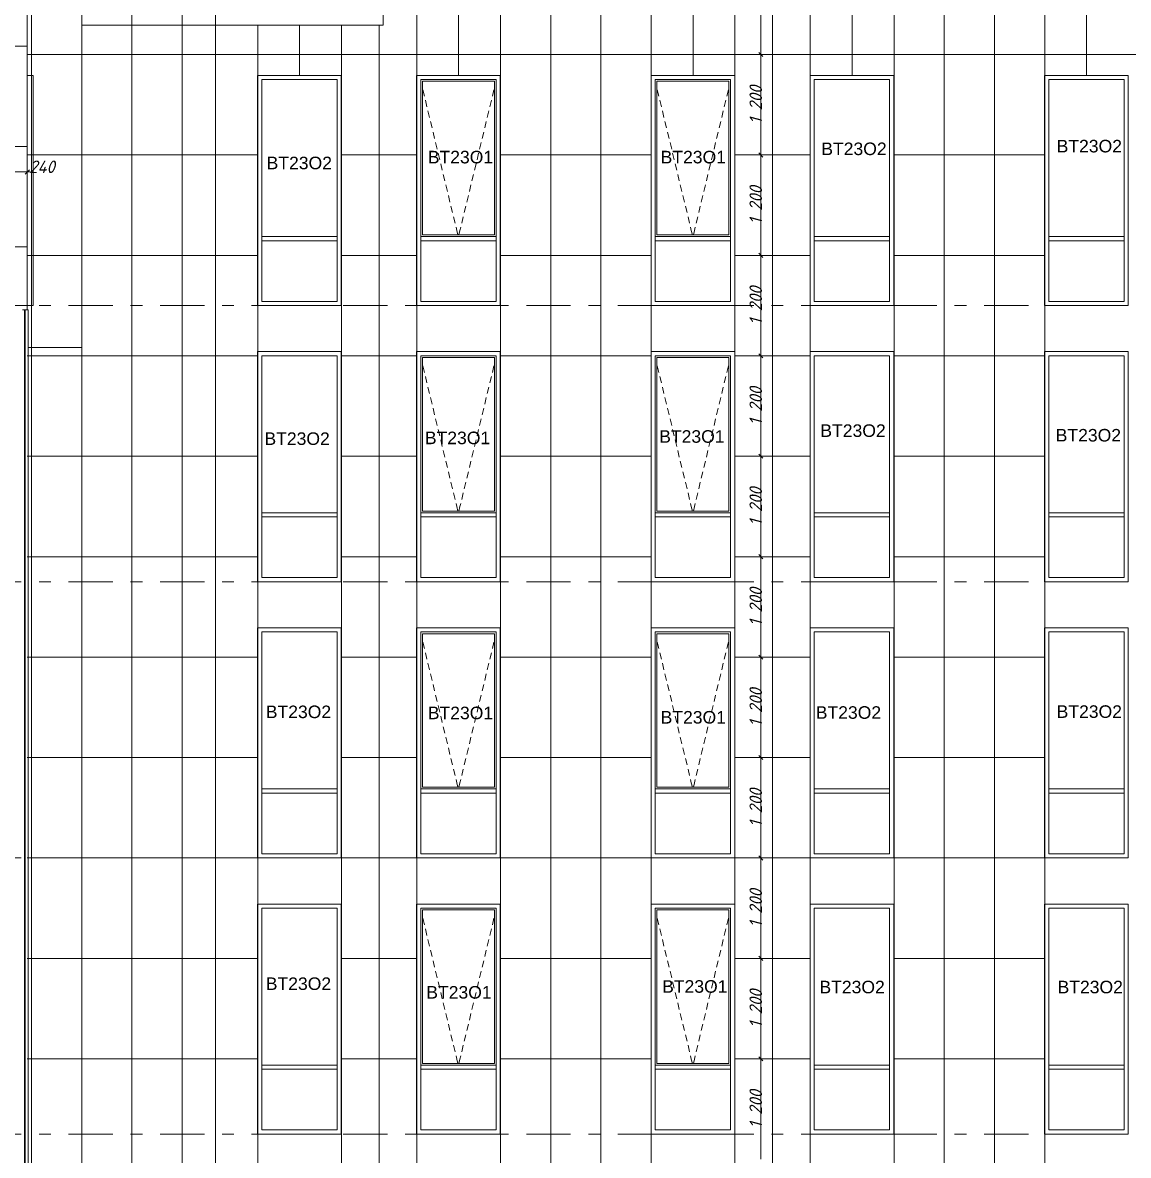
# Model space of a CAD drawing. Header units: millimetres. Extents: x 1499747 to 4230374, y -28481 to 441852.
# Drawn here: x 2803287 to 2816493, y 8664 to 22197 of the extents above; entities that cross this region are included whole.
import ezdxf
from ezdxf.xclip import XClip

# ---------------------------------------------------------------- set-up
doc = ezdxf.new("R2010")
doc.units = ezdxf.units.MM
doc.header["$MEASUREMENT"] = 0
doc.header["$XCLIPFRAME"] = 0
doc.linetypes.add('Штрих-Штриховая', pattern=[1093.611073, 529.166651, -211.666656, 141.111112, -211.666656])
for name, color, linetype, lineweight in [('3 Фасад_27_0_Ном._пера__20_Ном._пера__1', 1, 'Continuous', 18), ('3 Фасад_27_Витражные окна_Ном._пера__1_Ном._пера__7', 7, 'Continuous', 18), ('3 Фасад_27_Витражные окна_Ном._пера__20_Ном._пера__1', 1, 'Continuous', 18), ('3 Фасад_27_Витражные окна_Ном._пера__92_Ном._пера__233', 233, 'Continuous', 18), ('3 Фасад_27_Конструктив - Перекрытия_Ном._пера__1_Ном._пера__7', 7, 'Continuous', 18), ('3 Фасад_27_Конструктив - Стены Ненесущие Газоблок_Ном._пера__87_Ном._пера__251', 250, 'Continuous', 18), ('3 Фасад_27_Окна Archicad_Ном._пера__87_Ном._пера__251', 250, 'Continuous', 18), ('3 Фасад_27_Отделка керамика_Ном._пера__19_Ном._пера__255', 255, 'Continuous', 18), ('3 Фасад_27_Отделка керамика_Ном._пера__1_Ном._пера__7', 7, 'Continuous', 18), ('3 Фасад_27_Размер - ГКЛ перегородки_Ном._пера__20_Ном._пера__1', 1, 'Continuous', 18), ('3 Фасад_27_Размер - ГКЛ перегородки_Ном._пера__5_Ном._пера__5', 5, 'Continuous', 18), ('3 Фасад_27_Сетка кладки_Ном._пера__1_Ном._пера__7', 7, 'Continuous', 18)]:
    doc.layers.add(name, color=color, linetype=linetype, lineweight=lineweight)
doc.layers.add('Чертеж и Рисунок', color=7, linetype='Continuous')
doc.styles.add('СГЕНЕРИР_СТИЛЬ_1', font='')
doc.styles.add('СГЕНЕРИР_СТИЛЬ_2', font='arial.ttf')
doc.styles.get('СГЕНЕРИР_СТИЛЬ_1').set_extended_font_data('GOST Common', italic=True)

# ---------------------------------------------------------------- blocks, each defined once
blk = doc.blocks.new('Чертеж_7_27', base_point=(1694889, 9891))
at = {"layer": '3 Фасад_27_0_Ном._пера__20_Ном._пера__1', "color": 252, "linetype": 'Штрих-Штриховая', "true_color": 0x939598}
for p, q in [((1677947, 46491), (1716089, 46491)), ((1677947, 43191), (1716089, 43191)), ((1677947, 39891), (1716089, 39891)), ((1677947, 36591), (1716089, 36591))]:
    blk.add_line(p, q, dxfattribs=at)
at = {"layer": '3 Фасад_27_Витражные окна_Ном._пера__1_Ном._пера__7', "color": 252, "linetype": 'Continuous', "true_color": 0x939598}
for p, q in [((1699939, 49191), (1700839, 49191)), ((1699939, 48791), (1699939, 49191)), ((1700839, 48791), (1700839, 49191)), ((1701838, 49191), (1702738, 49191)), ((1701838, 48791), (1701838, 49191)), ((1701858, 49171), (1701858, 47336)), ((1702718, 49171), (1701858, 49171)), ((1702718, 47336), (1702718, 49171)), ((1702738, 48791), (1702738, 49191)), ((1704639, 48791), (1704639, 49191)), ((1705539, 49191), (1704639, 49191)), ((1704659, 47336), (1704659, 49171)), ((1704659, 49171), (1705519, 49171)), ((1705519, 49171), (1705519, 47336)), ((1705539, 48791), (1705539, 49191)), ((1706539, 48791), (1706539, 49191)), ((1707439, 49191), (1706539, 49191)), ((1707439, 48791), (1707439, 49191)), ((1709339, 48791), (1709339, 49191)), ((1710239, 49191), (1709339, 49191)), ((1710239, 48791), (1710239, 49191)), ((1699939, 47316), (1699939, 48791)), ((1700839, 47316), (1700839, 48791)), ((1701838, 47316), (1701838, 48791)), ((1702738, 47316), (1702738, 48791)), ((1704639, 47316), (1704639, 48791)), ((1705539, 47316), (1705539, 48791)), ((1706539, 47316), (1706539, 48791)), ((1707439, 47316), (1707439, 48791)), ((1709339, 47316), (1709339, 48791)), ((1710239, 47316), (1710239, 48791)), ((1699939, 47291), (1699939, 47316)), ((1700839, 47316), (1699939, 47316)), ((1699939, 47266), (1699939, 47291)), ((1699939, 46541), (1699939, 47266)), ((1700839, 47266), (1699939, 47266)), ((1700839, 47291), (1700839, 47316)), ((1700839, 47266), (1700839, 47291)), ((1700839, 46541), (1700839, 47266)), ((1701838, 47291), (1701838, 47316)), ((1702738, 47316), (1701838, 47316)), ((1701838, 47266), (1701838, 47291)), ((1701838, 46541), (1701838, 47266)), ((1702738, 47266), (1701838, 47266)), ((1701858, 47336), (1702718, 47336)), ((1702738, 47291), (1702738, 47316)), ((1702738, 47266), (1702738, 47291)), ((1702738, 46541), (1702738, 47266)), ((1704639, 47291), (1704639, 47316)), ((1704639, 47316), (1705539, 47316)), ((1704639, 47266), (1704639, 47291)), ((1704639, 46541), (1704639, 47266)), ((1704639, 47266), (1705539, 47266)), ((1705519, 47336), (1704659, 47336)), ((1705539, 47291), (1705539, 47316)), ((1705539, 47266), (1705539, 47291)), ((1705539, 46541), (1705539, 47266)), ((1706539, 47291), (1706539, 47316)), ((1706539, 47316), (1707439, 47316)), ((1706539, 47266), (1706539, 47291)), ((1706539, 46541), (1706539, 47266)), ((1706539, 47266), (1707439, 47266)), ((1707439, 47291), (1707439, 47316)), ((1707439, 47266), (1707439, 47291)), ((1707439, 46541), (1707439, 47266)), ((1709339, 47291), (1709339, 47316)), ((1709339, 47316), (1710239, 47316)), ((1709339, 47266), (1709339, 47291)), ((1709339, 46541), (1709339, 47266)), ((1709339, 47266), (1710239, 47266)), ((1710239, 47291), (1710239, 47316)), ((1710239, 47266), (1710239, 47291)), ((1710239, 46541), (1710239, 47266)), ((1697084, 46491), (1697139, 46491)), ((1697084, 46441), (1697105, 46441)), ((1697105, 45941), (1697105, 46441)), ((1697105, 46441), (1697112, 46441)), ((1697112, 45941), (1697112, 46441)), ((1697112, 46441), (1697139, 46441)), ((1697139, 46491), (1697139, 46441)), ((1697139, 46441), (1697148, 46441)), ((1697148, 45941), (1697148, 46441)), ((1700839, 46541), (1699939, 46541)), ((1702738, 46541), (1701838, 46541)), ((1704639, 46541), (1705539, 46541)), ((1706539, 46541), (1707439, 46541)), ((1709339, 46541), (1710239, 46541)), ((1697105, 43991), (1697105, 45941)), ((1697112, 43991), (1697112, 45941)), ((1697148, 43991), (1697148, 45941)), ((1699939, 45891), (1700839, 45891)), ((1699939, 45491), (1699939, 45891)), ((1700839, 45491), (1700839, 45891)), ((1701838, 45891), (1702738, 45891)), ((1701838, 45491), (1701838, 45891)), ((1702738, 45491), (1702738, 45891)), ((1704639, 45491), (1704639, 45891)), ((1705539, 45891), (1704639, 45891)), ((1705539, 45491), (1705539, 45891)), ((1706539, 45491), (1706539, 45891)), ((1707439, 45891), (1706539, 45891)), ((1707439, 45491), (1707439, 45891)), ((1709339, 45491), (1709339, 45891)), ((1710239, 45891), (1709339, 45891)), ((1710239, 45491), (1710239, 45891)), ((1701858, 45871), (1701858, 44036)), ((1702718, 45871), (1701858, 45871)), ((1702718, 44036), (1702718, 45871)), ((1704659, 44036), (1704659, 45871)), ((1704659, 45871), (1705519, 45871)), ((1705519, 45871), (1705519, 44036)), ((1699939, 44016), (1699939, 45491)), ((1700839, 44016), (1700839, 45491)), ((1701838, 44016), (1701838, 45491)), ((1702738, 44016), (1702738, 45491)), ((1704639, 44016), (1704639, 45491)), ((1705539, 44016), (1705539, 45491)), ((1706539, 44016), (1706539, 45491)), ((1707439, 44016), (1707439, 45491)), ((1709339, 44016), (1709339, 45491)), ((1710239, 44016), (1710239, 45491)), ((1697105, 43191), (1697105, 43991)), ((1697112, 43191), (1697112, 43991)), ((1697148, 43191), (1697148, 43991)), ((1699939, 43991), (1699939, 44016)), ((1700839, 44016), (1699939, 44016)), ((1699939, 43966), (1699939, 43991)), ((1700839, 43991), (1700839, 44016)), ((1700839, 43966), (1700839, 43991)), ((1701838, 43991), (1701838, 44016)), ((1702738, 44016), (1701838, 44016)), ((1701838, 43966), (1701838, 43991)), ((1701858, 44036), (1702718, 44036)), ((1702738, 43991), (1702738, 44016)), ((1702738, 43966), (1702738, 43991)), ((1704639, 43991), (1704639, 44016)), ((1704639, 44016), (1705539, 44016)), ((1704639, 43966), (1704639, 43991)), ((1705519, 44036), (1704659, 44036)), ((1705539, 43991), (1705539, 44016)), ((1705539, 43966), (1705539, 43991)), ((1706539, 43991), (1706539, 44016)), ((1706539, 44016), (1707439, 44016)), ((1706539, 43966), (1706539, 43991)), ((1707439, 43991), (1707439, 44016)), ((1707439, 43966), (1707439, 43991)), ((1709339, 43991), (1709339, 44016)), ((1709339, 44016), (1710239, 44016)), ((1709339, 43966), (1709339, 43991)), ((1710239, 43991), (1710239, 44016)), ((1710239, 43966), (1710239, 43991)), ((1699939, 43241), (1699939, 43966)), ((1700839, 43966), (1699939, 43966)), ((1700839, 43241), (1700839, 43966)), ((1701838, 43241), (1701838, 43966)), ((1702738, 43966), (1701838, 43966)), ((1702738, 43241), (1702738, 43966)), ((1704639, 43241), (1704639, 43966)), ((1704639, 43966), (1705539, 43966)), ((1705539, 43241), (1705539, 43966)), ((1706539, 43241), (1706539, 43966)), ((1706539, 43966), (1707439, 43966)), ((1707439, 43241), (1707439, 43966)), ((1709339, 43241), (1709339, 43966)), ((1709339, 43966), (1710239, 43966)), ((1710239, 43241), (1710239, 43966)), ((1697105, 42641), (1697105, 43191)), ((1697112, 42641), (1697112, 43191)), ((1697148, 42641), (1697148, 43191)), ((1700839, 43241), (1699939, 43241)), ((1702738, 43241), (1701838, 43241)), ((1704639, 43241), (1705539, 43241)), ((1706539, 43241), (1707439, 43241)), ((1709339, 43241), (1710239, 43241)), ((1697105, 40691), (1697105, 42641)), ((1697112, 40691), (1697112, 42641)), ((1697148, 40691), (1697148, 42641)), ((1699939, 42591), (1700839, 42591)), ((1699939, 42191), (1699939, 42591)), ((1700839, 42191), (1700839, 42591)), ((1701838, 42591), (1702738, 42591)), ((1701838, 42191), (1701838, 42591)), ((1701858, 42571), (1701858, 40736)), ((1702718, 42571), (1701858, 42571)), ((1702718, 40736), (1702718, 42571)), ((1702738, 42191), (1702738, 42591)), ((1704639, 42191), (1704639, 42591)), ((1705539, 42591), (1704639, 42591)), ((1704659, 40736), (1704659, 42571)), ((1704659, 42571), (1705519, 42571)), ((1705519, 42571), (1705519, 40736)), ((1705539, 42191), (1705539, 42591)), ((1706539, 42191), (1706539, 42591)), ((1707439, 42591), (1706539, 42591)), ((1707439, 42191), (1707439, 42591)), ((1709339, 42191), (1709339, 42591)), ((1710239, 42591), (1709339, 42591)), ((1710239, 42191), (1710239, 42591)), ((1699939, 40716), (1699939, 42191)), ((1700839, 40716), (1700839, 42191)), ((1701838, 40716), (1701838, 42191)), ((1702738, 40716), (1702738, 42191)), ((1704639, 40716), (1704639, 42191)), ((1705539, 40716), (1705539, 42191)), ((1706539, 40716), (1706539, 42191)), ((1707439, 40716), (1707439, 42191)), ((1709339, 40716), (1709339, 42191)), ((1710239, 40716), (1710239, 42191)), ((1701858, 40736), (1702718, 40736)), ((1705519, 40736), (1704659, 40736)), ((1697105, 39891), (1697105, 40691)), ((1697112, 39891), (1697112, 40691)), ((1697148, 39891), (1697148, 40691)), ((1699939, 40691), (1699939, 40716)), ((1700839, 40716), (1699939, 40716)), ((1699939, 40666), (1699939, 40691)), ((1699939, 39941), (1699939, 40666)), ((1700839, 40666), (1699939, 40666)), ((1700839, 40691), (1700839, 40716)), ((1700839, 40666), (1700839, 40691)), ((1700839, 39941), (1700839, 40666)), ((1701838, 40691), (1701838, 40716)), ((1702738, 40716), (1701838, 40716)), ((1701838, 40666), (1701838, 40691)), ((1701838, 39941), (1701838, 40666)), ((1702738, 40666), (1701838, 40666)), ((1702738, 40691), (1702738, 40716)), ((1702738, 40666), (1702738, 40691)), ((1702738, 39941), (1702738, 40666)), ((1704639, 40691), (1704639, 40716)), ((1704639, 40716), (1705539, 40716)), ((1704639, 40666), (1704639, 40691)), ((1704639, 39941), (1704639, 40666)), ((1704639, 40666), (1705539, 40666)), ((1705539, 40691), (1705539, 40716)), ((1705539, 40666), (1705539, 40691)), ((1705539, 39941), (1705539, 40666)), ((1706539, 40691), (1706539, 40716)), ((1706539, 40716), (1707439, 40716)), ((1706539, 40666), (1706539, 40691)), ((1706539, 39941), (1706539, 40666)), ((1706539, 40666), (1707439, 40666)), ((1707439, 40691), (1707439, 40716)), ((1707439, 40666), (1707439, 40691)), ((1707439, 39941), (1707439, 40666)), ((1709339, 40691), (1709339, 40716)), ((1709339, 40716), (1710239, 40716)), ((1709339, 40666), (1709339, 40691)), ((1709339, 39941), (1709339, 40666)), ((1709339, 40666), (1710239, 40666)), ((1710239, 40691), (1710239, 40716)), ((1710239, 40666), (1710239, 40691)), ((1710239, 39941), (1710239, 40666)), ((1700839, 39941), (1699939, 39941)), ((1702738, 39941), (1701838, 39941)), ((1704639, 39941), (1705539, 39941)), ((1706539, 39941), (1707439, 39941)), ((1709339, 39941), (1710239, 39941)), ((1697105, 39341), (1697105, 39891)), ((1697112, 39341), (1697112, 39891)), ((1697148, 39341), (1697148, 39891)), ((1697105, 37391), (1697105, 39341)), ((1697112, 37391), (1697112, 39341)), ((1697148, 37391), (1697148, 39341)), ((1699939, 39291), (1700839, 39291)), ((1699939, 38891), (1699939, 39291)), ((1700839, 38891), (1700839, 39291)), ((1701838, 39291), (1702738, 39291)), ((1701838, 38891), (1701838, 39291)), ((1701858, 39271), (1701858, 37436)), ((1702718, 39271), (1701858, 39271)), ((1702718, 37436), (1702718, 39271)), ((1702738, 38891), (1702738, 39291)), ((1704639, 38891), (1704639, 39291)), ((1705539, 39291), (1704639, 39291)), ((1704659, 37436), (1704659, 39271)), ((1704659, 39271), (1705519, 39271)), ((1705519, 39271), (1705519, 37436)), ((1705539, 38891), (1705539, 39291)), ((1706539, 38891), (1706539, 39291)), ((1707439, 39291), (1706539, 39291)), ((1707439, 38891), (1707439, 39291)), ((1709339, 38891), (1709339, 39291)), ((1710239, 39291), (1709339, 39291)), ((1710239, 38891), (1710239, 39291)), ((1699939, 37416), (1699939, 38891)), ((1700839, 37416), (1700839, 38891)), ((1701838, 37416), (1701838, 38891)), ((1702738, 37416), (1702738, 38891)), ((1704639, 37416), (1704639, 38891)), ((1705539, 37416), (1705539, 38891)), ((1706539, 37416), (1706539, 38891)), ((1707439, 37416), (1707439, 38891)), ((1709339, 37416), (1709339, 38891)), ((1710239, 37416), (1710239, 38891)), ((1697105, 36591), (1697105, 37391)), ((1697112, 36591), (1697112, 37391)), ((1697148, 36591), (1697148, 37391)), ((1699939, 37391), (1699939, 37416)), ((1700839, 37416), (1699939, 37416)), ((1699939, 37366), (1699939, 37391)), ((1699939, 36641), (1699939, 37366)), ((1700839, 37366), (1699939, 37366)), ((1700839, 37391), (1700839, 37416)), ((1700839, 37366), (1700839, 37391)), ((1700839, 36641), (1700839, 37366)), ((1701838, 37391), (1701838, 37416)), ((1702738, 37416), (1701838, 37416)), ((1701838, 37366), (1701838, 37391)), ((1701838, 36641), (1701838, 37366)), ((1702738, 37366), (1701838, 37366)), ((1701858, 37436), (1702718, 37436)), ((1702738, 37391), (1702738, 37416)), ((1702738, 37366), (1702738, 37391)), ((1702738, 36641), (1702738, 37366)), ((1704639, 37391), (1704639, 37416)), ((1704639, 37416), (1705539, 37416)), ((1704639, 37366), (1704639, 37391)), ((1704639, 36641), (1704639, 37366)), ((1704639, 37366), (1705539, 37366)), ((1705519, 37436), (1704659, 37436)), ((1705539, 37391), (1705539, 37416)), ((1705539, 37366), (1705539, 37391)), ((1705539, 36641), (1705539, 37366)), ((1706539, 37391), (1706539, 37416)), ((1706539, 37416), (1707439, 37416)), ((1706539, 37366), (1706539, 37391)), ((1706539, 36641), (1706539, 37366)), ((1706539, 37366), (1707439, 37366)), ((1707439, 37391), (1707439, 37416)), ((1707439, 37366), (1707439, 37391)), ((1707439, 36641), (1707439, 37366)), ((1709339, 37391), (1709339, 37416)), ((1709339, 37416), (1710239, 37416)), ((1709339, 37366), (1709339, 37391)), ((1709339, 36641), (1709339, 37366)), ((1709339, 37366), (1710239, 37366)), ((1710239, 37391), (1710239, 37416)), ((1710239, 37366), (1710239, 37391)), ((1710239, 36641), (1710239, 37366)), ((1697105, 36041), (1697105, 36591)), ((1697112, 36041), (1697112, 36591)), ((1697148, 36041), (1697148, 36591)), ((1700839, 36641), (1699939, 36641)), ((1702738, 36641), (1701838, 36641)), ((1704639, 36641), (1705539, 36641)), ((1706539, 36641), (1707439, 36641)), ((1709339, 36641), (1710239, 36641))]:
    blk.add_line(p, q, dxfattribs=at)
at = {"layer": '3 Фасад_27_Витражные окна_Ном._пера__92_Ном._пера__233', "color": 252, "linetype": 'Continuous', "true_color": 0x939598}
for p, q in [((1701864, 49070), (1701883, 48992)), ((1702713, 49070), (1702694, 48992)), ((1704664, 49070), (1704683, 48992)), ((1705513, 49070), (1705495, 48992)), ((1701894, 48944), (1701913, 48866)), ((1702682, 48944), (1702664, 48866)), ((1704695, 48944), (1704714, 48866)), ((1705483, 48944), (1705464, 48866)), ((1701925, 48817), (1701944, 48739)), ((1702652, 48817), (1702633, 48739)), ((1704725, 48817), (1704744, 48739)), ((1705452, 48817), (1705434, 48739)), ((1701955, 48691), (1701974, 48613)), ((1702621, 48691), (1702603, 48613)), ((1704756, 48691), (1704775, 48613)), ((1705422, 48691), (1705403, 48613)), ((1701986, 48564), (1702005, 48487)), ((1702591, 48564), (1702572, 48487)), ((1704786, 48564), (1704805, 48487)), ((1705391, 48564), (1705373, 48487)), ((1702016, 48438), (1702035, 48360)), ((1702560, 48438), (1702542, 48360)), ((1704817, 48438), (1704836, 48360)), ((1705361, 48438), (1705342, 48360)), ((1702047, 48312), (1702066, 48234)), ((1702077, 48185), (1702096, 48108)), ((1702499, 48185), (1702481, 48108)), ((1702530, 48312), (1702511, 48234)), ((1704847, 48312), (1704866, 48234)), ((1704878, 48185), (1704897, 48108)), ((1705300, 48185), (1705281, 48108)), ((1705330, 48312), (1705312, 48234)), ((1702108, 48059), (1702127, 47981)), ((1702469, 48059), (1702450, 47981)), ((1704908, 48059), (1704927, 47981)), ((1705269, 48059), (1705251, 47981)), ((1702138, 47933), (1702157, 47855)), ((1702438, 47933), (1702420, 47855)), ((1704939, 47933), (1704958, 47855)), ((1705239, 47933), (1705220, 47855)), ((1702169, 47806), (1702188, 47728)), ((1702408, 47806), (1702389, 47728)), ((1704969, 47806), (1704988, 47728)), ((1705208, 47806), (1705190, 47728)), ((1702199, 47680), (1702218, 47602)), ((1702377, 47680), (1702359, 47602)), ((1705000, 47680), (1705019, 47602)), ((1705178, 47680), (1705159, 47602)), ((1702230, 47553), (1702249, 47476)), ((1702347, 47553), (1702328, 47476)), ((1705031, 47553), (1705049, 47476)), ((1705147, 47553), (1705129, 47476)), ((1702260, 47427), (1702270, 47389)), ((1702270, 47389), (1702282, 47336)), ((1702307, 47389), (1702294, 47336)), ((1702316, 47427), (1702307, 47389)), ((1705061, 47427), (1705070, 47389)), ((1705070, 47389), (1705083, 47336)), ((1705108, 47389), (1705095, 47336)), ((1705117, 47427), (1705108, 47389)), ((1701864, 45770), (1701883, 45692)), ((1702713, 45770), (1702694, 45692)), ((1704664, 45770), (1704683, 45692)), ((1705513, 45770), (1705495, 45692)), ((1701894, 45644), (1701913, 45566)), ((1702682, 45644), (1702664, 45566)), ((1704695, 45644), (1704714, 45566)), ((1705483, 45644), (1705464, 45566)), ((1701925, 45517), (1701944, 45439)), ((1702652, 45517), (1702633, 45439)), ((1704725, 45517), (1704744, 45439)), ((1705452, 45517), (1705434, 45439)), ((1701955, 45391), (1701974, 45313)), ((1702621, 45391), (1702603, 45313)), ((1704756, 45391), (1704775, 45313)), ((1705422, 45391), (1705403, 45313)), ((1701986, 45264), (1702005, 45187)), ((1702591, 45264), (1702572, 45187)), ((1704786, 45264), (1704805, 45187)), ((1705391, 45264), (1705373, 45187)), ((1702016, 45138), (1702035, 45060)), ((1702560, 45138), (1702542, 45060)), ((1704817, 45138), (1704836, 45060)), ((1705361, 45138), (1705342, 45060)), ((1702047, 45012), (1702066, 44934)), ((1702530, 45012), (1702511, 44934)), ((1704847, 45012), (1704866, 44934)), ((1705330, 45012), (1705312, 44934)), ((1702077, 44885), (1702096, 44808)), ((1702499, 44885), (1702481, 44808)), ((1704878, 44885), (1704897, 44808)), ((1705300, 44885), (1705281, 44808)), ((1702108, 44759), (1702127, 44681)), ((1702469, 44759), (1702450, 44681)), ((1704908, 44759), (1704927, 44681)), ((1705269, 44759), (1705251, 44681)), ((1702138, 44633), (1702157, 44555)), ((1702438, 44633), (1702420, 44555)), ((1704939, 44633), (1704958, 44555)), ((1705239, 44633), (1705220, 44555)), ((1702169, 44506), (1702188, 44428)), ((1702408, 44506), (1702389, 44428)), ((1704969, 44506), (1704988, 44428)), ((1705208, 44506), (1705190, 44428)), ((1702199, 44380), (1702218, 44302)), ((1702377, 44380), (1702359, 44302)), ((1705000, 44380), (1705019, 44302)), ((1705178, 44380), (1705159, 44302)), ((1702230, 44253), (1702249, 44176)), ((1702260, 44127), (1702270, 44089)), ((1702316, 44127), (1702307, 44089)), ((1702347, 44253), (1702328, 44176)), ((1705031, 44253), (1705049, 44176)), ((1705061, 44127), (1705070, 44089)), ((1705117, 44127), (1705108, 44089)), ((1705147, 44253), (1705129, 44176)), ((1702270, 44089), (1702282, 44036)), ((1702307, 44089), (1702294, 44036)), ((1705070, 44089), (1705083, 44036)), ((1705108, 44089), (1705095, 44036)), ((1701864, 42470), (1701883, 42392)), ((1702713, 42470), (1702694, 42392)), ((1704664, 42470), (1704683, 42392)), ((1705513, 42470), (1705495, 42392)), ((1701894, 42344), (1701913, 42266)), ((1702682, 42344), (1702664, 42266)), ((1704695, 42344), (1704714, 42266)), ((1705483, 42344), (1705464, 42266)), ((1701925, 42217), (1701944, 42139)), ((1701955, 42091), (1701974, 42013)), ((1702621, 42091), (1702603, 42013)), ((1702652, 42217), (1702633, 42139)), ((1704725, 42217), (1704744, 42139)), ((1704756, 42091), (1704775, 42013)), ((1705422, 42091), (1705403, 42013)), ((1705452, 42217), (1705434, 42139)), ((1701986, 41964), (1702005, 41887)), ((1702591, 41964), (1702572, 41887)), ((1704786, 41964), (1704805, 41887)), ((1705391, 41964), (1705373, 41887)), ((1702016, 41838), (1702035, 41760)), ((1702560, 41838), (1702542, 41760)), ((1704817, 41838), (1704836, 41760)), ((1705361, 41838), (1705342, 41760)), ((1702047, 41712), (1702066, 41634)), ((1702530, 41712), (1702511, 41634)), ((1704847, 41712), (1704866, 41634)), ((1705330, 41712), (1705312, 41634)), ((1702077, 41585), (1702096, 41508)), ((1702499, 41585), (1702481, 41508)), ((1704878, 41585), (1704897, 41508)), ((1705300, 41585), (1705281, 41508)), ((1702108, 41459), (1702127, 41381)), ((1702469, 41459), (1702450, 41381)), ((1704908, 41459), (1704927, 41381)), ((1705269, 41459), (1705251, 41381)), ((1702138, 41333), (1702157, 41255)), ((1702438, 41333), (1702420, 41255)), ((1704939, 41333), (1704958, 41255)), ((1705239, 41333), (1705220, 41255)), ((1702169, 41206), (1702188, 41128)), ((1702408, 41206), (1702389, 41128)), ((1704969, 41206), (1704988, 41128)), ((1705208, 41206), (1705190, 41128)), ((1702199, 41080), (1702218, 41002)), ((1702377, 41080), (1702359, 41002)), ((1705000, 41080), (1705019, 41002)), ((1705178, 41080), (1705159, 41002)), ((1702230, 40953), (1702249, 40876)), ((1702347, 40953), (1702328, 40876)), ((1705031, 40953), (1705049, 40876)), ((1705147, 40953), (1705129, 40876)), ((1702260, 40827), (1702270, 40789)), ((1702270, 40789), (1702282, 40736)), ((1702307, 40789), (1702294, 40736)), ((1702316, 40827), (1702307, 40789)), ((1705061, 40827), (1705070, 40789)), ((1705070, 40789), (1705083, 40736)), ((1705108, 40789), (1705095, 40736)), ((1705117, 40827), (1705108, 40789)), ((1701864, 39170), (1701883, 39092)), ((1702713, 39170), (1702694, 39092)), ((1704664, 39170), (1704683, 39092)), ((1705513, 39170), (1705495, 39092)), ((1701894, 39044), (1701913, 38966)), ((1702682, 39044), (1702664, 38966)), ((1704695, 39044), (1704714, 38966)), ((1705483, 39044), (1705464, 38966)), ((1701925, 38917), (1701944, 38839)), ((1702652, 38917), (1702633, 38839)), ((1704725, 38917), (1704744, 38839)), ((1705452, 38917), (1705434, 38839)), ((1701955, 38791), (1701974, 38713)), ((1702621, 38791), (1702603, 38713)), ((1704756, 38791), (1704775, 38713)), ((1705422, 38791), (1705403, 38713)), ((1701986, 38664), (1702005, 38587)), ((1702591, 38664), (1702572, 38587)), ((1704786, 38664), (1704805, 38587)), ((1705391, 38664), (1705373, 38587)), ((1702016, 38538), (1702035, 38460)), ((1702560, 38538), (1702542, 38460)), ((1704817, 38538), (1704836, 38460)), ((1705361, 38538), (1705342, 38460)), ((1702047, 38412), (1702066, 38334)), ((1702530, 38412), (1702511, 38334)), ((1704847, 38412), (1704866, 38334)), ((1705330, 38412), (1705312, 38334)), ((1702077, 38285), (1702096, 38208)), ((1702499, 38285), (1702481, 38208)), ((1704878, 38285), (1704897, 38208)), ((1705300, 38285), (1705281, 38208)), ((1702108, 38159), (1702127, 38081)), ((1702138, 38033), (1702157, 37955)), ((1702438, 38033), (1702420, 37955)), ((1702469, 38159), (1702450, 38081)), ((1704908, 38159), (1704927, 38081)), ((1704939, 38033), (1704958, 37955)), ((1705239, 38033), (1705220, 37955)), ((1705269, 38159), (1705251, 38081)), ((1702169, 37906), (1702188, 37828)), ((1702408, 37906), (1702389, 37828)), ((1704969, 37906), (1704988, 37828)), ((1705208, 37906), (1705190, 37828)), ((1702199, 37780), (1702218, 37702)), ((1702377, 37780), (1702359, 37702)), ((1705000, 37780), (1705019, 37702)), ((1705178, 37780), (1705159, 37702)), ((1702230, 37653), (1702249, 37576)), ((1702347, 37653), (1702328, 37576)), ((1705031, 37653), (1705049, 37576)), ((1705147, 37653), (1705129, 37576)), ((1702260, 37527), (1702270, 37489)), ((1702270, 37489), (1702282, 37436)), ((1702307, 37489), (1702294, 37436)), ((1702316, 37527), (1702307, 37489)), ((1705061, 37527), (1705070, 37489)), ((1705070, 37489), (1705083, 37436)), ((1705108, 37489), (1705095, 37436)), ((1705117, 37527), (1705108, 37489))]:
    blk.add_line(p, q, dxfattribs=at)
at = {"layer": '3 Фасад_27_Конструктив - Перекрытия_Ном._пера__1_Ном._пера__7', "linetype": 'Continuous'}
for p, q in [((1707489, 46491), (1707489, 46491)), ((1707489, 43191), (1707489, 43191)), ((1707489, 39891), (1707489, 39891))]:
    blk.add_line(p, q, dxfattribs=at)
at = {"layer": '3 Фасад_27_Конструктив - Стены Ненесущие Газоблок_Ном._пера__87_Ном._пера__251', "color": 252, "linetype": 'Continuous', "true_color": 0x939598}
for p, q in [((1707489, 46331), (1707489, 46331)), ((1707489, 43031), (1707489, 43031)), ((1707489, 39731), (1707489, 39731))]:
    blk.add_line(p, q, dxfattribs=at)
at = {"layer": '3 Фасад_27_Окна Archicad_Ном._пера__87_Ном._пера__251', "color": 252, "linetype": 'Continuous', "true_color": 0x939598}
for p, q in [((1707489, 49291), (1707489, 49291)), ((1707489, 45991), (1707489, 45991)), ((1707489, 42691), (1707489, 42691)), ((1707489, 39391), (1707489, 39391))]:
    blk.add_line(p, q, dxfattribs=at)
at = {"layer": '3 Фасад_27_Отделка керамика_Ном._пера__19_Ном._пера__255', "color": 252, "linetype": 'Continuous', "true_color": 0x939598}
for p, q in [((1701389, 49841), (1701389, 50241)), ((1699389, 49841), (1701389, 49841))]:
    blk.add_line(p, q, dxfattribs=at)
at = {"layer": '3 Фасад_27_Отделка керамика_Ном._пера__1_Ном._пера__7', "color": 252, "linetype": 'Continuous', "true_color": 0x939598}
for p, q in [((1699389, 53391), (1699389, 49841)), ((1697139, 50241), (1697139, 46491)), ((1697789, 46201), (1697789, 49841)), ((1697789, 49841), (1699389, 49841)), ((1699389, 49848), (1699389, 49841)), ((1699389, 49841), (1699389, 19591)), ((1699389, 49841), (1699389, 49841)), ((1699389, 19591), (1699389, 49841)), ((1697139, 49241), (1697209, 49241)), ((1697209, 48891), (1697209, 49241)), ((1699889, 46491), (1699889, 49241)), ((1699889, 49241), (1700889, 49241)), ((1700889, 49241), (1700889, 46491)), ((1701788, 46491), (1701788, 49241)), ((1701788, 49241), (1702788, 49241)), ((1702788, 49241), (1702788, 46491)), ((1704589, 46491), (1704589, 49241)), ((1704589, 49241), (1705589, 49241)), ((1705589, 49241), (1705589, 46491)), ((1706489, 46491), (1706489, 49241)), ((1706489, 49241), (1707489, 49241)), ((1707489, 49241), (1707489, 46491)), ((1709289, 46491), (1709289, 49241)), ((1709289, 49241), (1710289, 49241)), ((1710289, 49241), (1710289, 46491)), ((1697209, 47491), (1697209, 48891)), ((1697209, 47291), (1697209, 47491)), ((1697209, 46491), (1697209, 47291)), ((1696299, 46491), (1697139, 46491)), ((1697139, 46491), (1697139, 46498)), ((1697209, 46491), (1697139, 46491)), ((1697139, 46491), (1697139, 46491)), ((1697139, 46491), (1697139, 46491)), ((1700889, 46491), (1699889, 46491)), ((1702788, 46491), (1701788, 46491)), ((1705589, 46491), (1704589, 46491)), ((1707489, 46491), (1706489, 46491)), ((1710289, 46491), (1709289, 46491)), ((1697789, 45991), (1697789, 46201)), ((1697148, 45991), (1697789, 45991)), ((1697789, 19591), (1697789, 45991)), ((1699889, 43191), (1699889, 45941)), ((1699889, 45941), (1700889, 45941)), ((1700889, 45941), (1700889, 43191)), ((1701788, 43191), (1701788, 45941)), ((1701788, 45941), (1702788, 45941)), ((1702788, 45941), (1702788, 43191)), ((1704589, 43191), (1704589, 45941)), ((1704589, 45941), (1705589, 45941)), ((1705589, 45941), (1705589, 43191)), ((1706489, 43191), (1706489, 45941)), ((1706489, 45941), (1707489, 45941)), ((1707489, 45941), (1707489, 43191)), ((1709289, 43191), (1709289, 45941)), ((1709289, 45941), (1710289, 45941)), ((1710289, 45941), (1710289, 43191)), ((1700889, 43191), (1699889, 43191)), ((1702788, 43191), (1701788, 43191)), ((1705589, 43191), (1704589, 43191)), ((1707489, 43191), (1706489, 43191)), ((1710289, 43191), (1709289, 43191)), ((1699889, 39891), (1699889, 42641)), ((1699889, 42641), (1700889, 42641)), ((1700889, 42641), (1700889, 39891)), ((1701788, 39891), (1701788, 42641)), ((1701788, 42641), (1702788, 42641)), ((1702788, 42641), (1702788, 39891)), ((1704589, 39891), (1704589, 42641)), ((1704589, 42641), (1705589, 42641)), ((1705589, 42641), (1705589, 39891)), ((1706489, 39891), (1706489, 42641)), ((1706489, 42641), (1707489, 42641)), ((1707489, 42641), (1707489, 39891)), ((1709289, 39891), (1709289, 42641)), ((1709289, 42641), (1710289, 42641)), ((1710289, 42641), (1710289, 39891)), ((1700889, 39891), (1699891, 39891)), ((1702788, 39891), (1701793, 39891)), ((1705589, 39891), (1704592, 39891)), ((1707489, 39891), (1706492, 39891)), ((1710289, 39891), (1709291, 39891)), ((1699889, 36591), (1699889, 39341)), ((1699889, 39341), (1700889, 39341)), ((1700889, 39341), (1700889, 36591)), ((1701788, 36591), (1701788, 39341)), ((1701788, 39341), (1702788, 39341)), ((1702788, 39341), (1702788, 36591)), ((1704589, 36591), (1704589, 39341)), ((1704589, 39341), (1705589, 39341)), ((1705589, 39341), (1705589, 36591)), ((1706489, 36591), (1706489, 39341)), ((1706489, 39341), (1707489, 39341)), ((1707489, 39341), (1707489, 36591)), ((1709289, 36591), (1709289, 39341)), ((1709289, 39341), (1710289, 39341)), ((1710289, 39341), (1710289, 36591)), ((1700889, 36591), (1699889, 36591)), ((1702788, 36591), (1701788, 36591)), ((1705589, 36591), (1704589, 36591)), ((1707489, 36591), (1706489, 36591)), ((1710289, 36591), (1709289, 36591))]:
    blk.add_line(p, q, dxfattribs=at)
at = {"layer": '3 Фасад_27_Размер - ГКЛ перегородки_Ном._пера__5_Ном._пера__5', "color": 252, "linetype": 'Continuous', "true_color": 0x939598}
for p, q in [((1705901, 49491), (1705901, 50691)), ((1706378, 49491), (1705854, 49491)), ((1706378, 49491), (1705854, 49491)), ((1705876, 49516), (1705926, 49466)), ((1705876, 49516), (1705926, 49466)), ((1705901, 48291), (1705901, 49491)), ((1705876, 48316), (1705926, 48266)), ((1705876, 48316), (1705926, 48266)), ((1706192, 48291), (1705854, 48291)), ((1706192, 48291), (1705854, 48291)), ((1705901, 47091), (1705901, 48291)), ((1696899, 48088), (1697139, 48088)), ((1696899, 48088), (1697139, 48088)), ((1697114, 48063), (1697164, 48113)), ((1697139, 46791), (1697139, 48135)), ((1697139, 48088), (1697176, 48088)), ((1705876, 47116), (1705926, 47066)), ((1705876, 47116), (1705926, 47066)), ((1706192, 47091), (1705854, 47091)), ((1706192, 47091), (1705854, 47091)), ((1705901, 45891), (1705901, 47091)), ((1706192, 45891), (1705854, 45891)), ((1706192, 45891), (1705854, 45891)), ((1705876, 45916), (1705926, 45866)), ((1705876, 45916), (1705926, 45866)), ((1705901, 44691), (1705901, 45891)), ((1706192, 44691), (1705854, 44691)), ((1706192, 44691), (1705854, 44691)), ((1705876, 44716), (1705926, 44666)), ((1705876, 44716), (1705926, 44666)), ((1705901, 43491), (1705901, 44691)), ((1706192, 43491), (1705854, 43491)), ((1706192, 43491), (1705854, 43491)), ((1705876, 43516), (1705926, 43466)), ((1705876, 43516), (1705926, 43466)), ((1705901, 42291), (1705901, 43491)), ((1706192, 42291), (1705854, 42291)), ((1706192, 42291), (1705854, 42291)), ((1705876, 42316), (1705926, 42266)), ((1705876, 42316), (1705926, 42266)), ((1705901, 41091), (1705901, 42291)), ((1706192, 41091), (1705854, 41091)), ((1706192, 41091), (1705854, 41091)), ((1705876, 41116), (1705926, 41066)), ((1705876, 41116), (1705926, 41066)), ((1705901, 39891), (1705901, 41091)), ((1706189, 39891), (1705854, 39891)), ((1706189, 39891), (1705854, 39891)), ((1705876, 39916), (1705926, 39866)), ((1705876, 39916), (1705926, 39866)), ((1705901, 38691), (1705901, 39891)), ((1705876, 38716), (1705926, 38666)), ((1705876, 38716), (1705926, 38666)), ((1706192, 38691), (1705854, 38691)), ((1706192, 38691), (1705854, 38691)), ((1705901, 37491), (1705901, 38691)), ((1706192, 37491), (1705854, 37491)), ((1706192, 37491), (1705854, 37491)), ((1705876, 37516), (1705926, 37466)), ((1705876, 37516), (1705926, 37466)), ((1705901, 36291), (1705901, 37491))]:
    blk.add_line(p, q, dxfattribs=at)
at = {"layer": '3 Фасад_27_Сетка кладки_Ном._пера__1_Ном._пера__7', "color": 252, "linetype": 'Continuous', "true_color": 0x939598}
for p, q in [((1701791, 53391), (1701791, 9891)), ((1702791, 53391), (1702791, 9891)), ((1703391, 53391), (1703391, 9891)), ((1703991, 53391), (1703991, 9891)), ((1704591, 53391), (1704591, 9891)), ((1705591, 53391), (1705591, 9891)), ((1706041, 53391), (1706041, 9891)), ((1706492, 53391), (1706492, 19091)), ((1707492, 53391), (1707492, 9891)), ((1708092, 53391), (1708092, 9891)), ((1708692, 53391), (1708692, 14741)), ((1709292, 53391), (1709292, 14741)), ((1702291, 50241), (1702291, 49241)), ((1705091, 50241), (1705091, 49241)), ((1706992, 50241), (1706992, 49241)), ((1709792, 50241), (1709792, 49241)), ((1699891, 49841), (1699891, 9891)), ((1700390, 49841), (1700390, 49241)), ((1700891, 49841), (1700891, 9891)), ((1701341, 49841), (1701341, 9891)), ((1697139, 49591), (1681639, 49591)), ((1699391, 49491), (1713441, 49491)), ((1697139, 48391), (1681639, 48391)), ((1699391, 48291), (1699891, 48291)), ((1700891, 48291), (1701793, 48291)), ((1702791, 48291), (1704592, 48291)), ((1705592, 48291), (1706492, 48291)), ((1707492, 48291), (1709291, 48291)), ((1697139, 47191), (1681639, 47191)), ((1699391, 47091), (1699891, 47091)), ((1700891, 47091), (1701793, 47091)), ((1702791, 47091), (1704592, 47091)), ((1705592, 47091), (1706492, 47091)), ((1707492, 47091), (1709291, 47091)), ((1699391, 45891), (1699891, 45891)), ((1700891, 45891), (1701793, 45891)), ((1702791, 45891), (1704592, 45891)), ((1705592, 45891), (1706492, 45891)), ((1707492, 45891), (1709291, 45891)), ((1699391, 44691), (1699891, 44691)), ((1700891, 44691), (1701793, 44691)), ((1702791, 44691), (1704592, 44691)), ((1705592, 44691), (1706492, 44691)), ((1707492, 44691), (1709291, 44691)), ((1699391, 43491), (1699891, 43491)), ((1700891, 43491), (1701793, 43491)), ((1702791, 43491), (1704592, 43491)), ((1705592, 43491), (1706492, 43491)), ((1707492, 43491), (1709291, 43491)), ((1699391, 42291), (1699891, 42291)), ((1700891, 42291), (1701793, 42291)), ((1702791, 42291), (1704592, 42291)), ((1705592, 42291), (1706492, 42291)), ((1707492, 42291), (1709291, 42291)), ((1699391, 41091), (1699891, 41091)), ((1700891, 41091), (1701793, 41091)), ((1702791, 41091), (1704592, 41091)), ((1705592, 41091), (1706492, 41091)), ((1707492, 41091), (1709291, 41091)), ((1699391, 39891), (1699891, 39891)), ((1700891, 39891), (1701793, 39891)), ((1702791, 39891), (1704592, 39891)), ((1705592, 39891), (1706492, 39891)), ((1707492, 39891), (1709291, 39891)), ((1699391, 38691), (1699891, 38691)), ((1700891, 38691), (1701793, 38691)), ((1702791, 38691), (1704592, 38691)), ((1705592, 38691), (1706492, 38691)), ((1707492, 38691), (1709291, 38691)), ((1699391, 37491), (1699891, 37491)), ((1700891, 37491), (1701793, 37491)), ((1702791, 37491), (1704592, 37491)), ((1705592, 37491), (1706492, 37491)), ((1707492, 37491), (1709291, 37491))]:
    blk.add_line(p, q, dxfattribs=at)
at = {"layer": '3 Фасад_27_Сетка кладки_Ном._пера__1_Ном._пера__7', "color": 252, "linetype": 'Continuous', "true_color": 0x939598, "flags": 128}
for points in [[(1697189, 14701), (1697189, 53391)], [(1697789, 14701), (1697789, 53391)], [(1698389, 49841), (1698389, 53391)], [(1698989, 49841), (1698989, 53391)], [(1698389, 9891), (1698389, 49841)], [(1698989, 9891), (1698989, 49841)], [(1697139, 49491), (1697789, 49491)], [(1699391, 49491), (1697789, 49491)], [(1697139, 48291), (1697789, 48291)], [(1699391, 48291), (1697789, 48291)], [(1697139, 47091), (1697789, 47091)], [(1699391, 47091), (1697789, 47091)], [(1697139, 45891), (1697789, 45891)], [(1699391, 45891), (1697789, 45891)], [(1697139, 44691), (1697789, 44691)], [(1699391, 44691), (1697789, 44691)], [(1697139, 43491), (1697789, 43491)], [(1699391, 43491), (1697789, 43491)], [(1697139, 42291), (1697789, 42291)], [(1699391, 42291), (1697789, 42291)], [(1697139, 41091), (1697789, 41091)], [(1699391, 41091), (1697789, 41091)], [(1697139, 39891), (1697789, 39891)], [(1699391, 39891), (1697789, 39891)], [(1697139, 38691), (1697789, 38691)], [(1699391, 38691), (1697789, 38691)], [(1697139, 37491), (1697789, 37491)], [(1699391, 37491), (1697789, 37491)]]:
    blk.add_lwpolyline(points, dxfattribs=at)
at = {"layer": '3 Фасад_27_Витражные окна_Ном._пера__20_Ном._пера__1', "color": 252, "linetype": 'Continuous', "true_color": 0x939598, "char_height": 150, "attachment_point": 4, "style": 'СГЕНЕРИР_СТИЛЬ_2'}
for s, insert in [('\\A1;{\\pql;\\fArial|b0|i0|c204|p0;\\W1.000000;ВТ23О2}', (1709434, 48395)), ('\\A1;{\\pql;\\fArial|b0|i0|c204|p0;\\W1.000000;ВТ23О1}', (1701923, 48264)), ('\\A1;{\\pql;\\fArial|b0|i0|c204|p0;\\W1.000000;ВТ23О1}', (1704704, 48264)), ('\\A1;{\\pql;\\fArial|b0|i0|c204|p0;\\W1.000000;ВТ23О2}', (1706623, 48363)), ('\\A1;{\\pql;\\fArial|b0|i0|c204|p0;\\W1.000000;ВТ23О2}', (1699998, 48194)), ('\\A1;{\\pql;\\fArial|b0|i0|c204|p0;\\W1.000000;ВТ23О2}', (1706612, 44996)), ('\\A1;{\\pql;\\fArial|b0|i0|c204|p0;\\W1.000000;ВТ23О2}', (1699972, 44900)), ('\\A1;{\\pql;\\fArial|b0|i0|c204|p0;\\W1.000000;ВТ23О1}', (1701888, 44909)), ('\\A1;{\\pql;\\fArial|b0|i0|c204|p0;\\W1.000000;ВТ23О1}', (1704687, 44926)), ('\\A1;{\\pql;\\fArial|b0|i0|c204|p0;\\W1.000000;ВТ23О2}', (1709423, 44941)), ('\\A1;{\\pql;\\fArial|b0|i0|c204|p0;\\W1.000000;ВТ23О2}', (1699988, 41636)), ('\\A1;{\\pql;\\fArial|b0|i0|c204|p0;\\W1.000000;ВТ23О1}', (1701923, 41623)), ('\\A1;{\\pql;\\fArial|b0|i0|c204|p0;\\W1.000000;ВТ23О2}', (1706557, 41628)), ('\\A1;{\\pql;\\fArial|b0|i0|c204|p0;\\W1.000000;ВТ23О2}', (1709434, 41639)), ('\\A1;{\\pql;\\fArial|b0|i0|c204|p0;\\W1.000000;ВТ23О1}', (1704704, 41571)), ('\\A1;{\\pql;\\fArial|b0|i0|c204|p0;\\W1.000000;ВТ23О2}', (1699988, 38388)), ('\\A1;{\\pql;\\fArial|b0|i0|c204|p0;\\W1.000000;ВТ23О1}', (1701905, 38285)), ('\\A1;{\\pql;\\fArial|b0|i0|c204|p0;\\W1.000000;ВТ23О1}', (1704722, 38355)), ('\\A1;{\\pql;\\fArial|b0|i0|c204|p0;\\W1.000000;ВТ23О2}', (1706601, 38348)), ('\\A1;{\\pql;\\fArial|b0|i0|c204|p0;\\W1.000000;ВТ23О2}', (1709445, 38348))]:
    blk.add_mtext(s, dxfattribs=dict(at, insert=insert))
at = {"layer": '3 Фасад_27_Размер - ГКЛ перегородки_Ном._пера__20_Ном._пера__1', "color": 252, "linetype": 'Continuous', "true_color": 0x939598, "char_height": 150, "attachment_point": 7, "rotation": 90, "style": 'СГЕНЕРИР_СТИЛЬ_1'}
for insert in [(1705915, 48661), (1705915, 47461), (1705915, 46261), (1705915, 45061), (1705915, 43861), (1705915, 42661), (1705915, 41461), (1705915, 40261), (1705915, 39061), (1705915, 37861), (1705915, 36661)]:
    blk.add_mtext('\\A1;{\\pql;\\fGOST Common|b0|i1|c204|p0;\\W1.000000;1\xa0200}', dxfattribs=dict(at, insert=insert))
at = {"layer": '3 Фасад_27_Размер - ГКЛ перегородки_Ном._пера__20_Ном._пера__1', "color": 252, "linetype": 'Continuous', "true_color": 0x939598, "insert": (1697164, 48074), "char_height": 150, "attachment_point": 7, "style": 'СГЕНЕРИР_СТИЛЬ_1'}
blk.add_mtext('\\A1;{\\pql;\\fGOST Common|b0|i1|c204|p0;\\W1.000000;240}', dxfattribs=at)

msp = doc.modelspace()

# ---------------------------------------------------------------- block references
at = {"layer": 'Чертеж и Рисунок', "linetype": 'Continuous'}
ref = msp.add_blockref('Чертеж_7_27', (2801091.76847, -17783.33842), dxfattribs=at)
XClip(ref).set_block_clipping_path([(1672000, -690.0489564684), (1756000, 59100.2549307365)])

doc.saveas('drawing.dxf')
